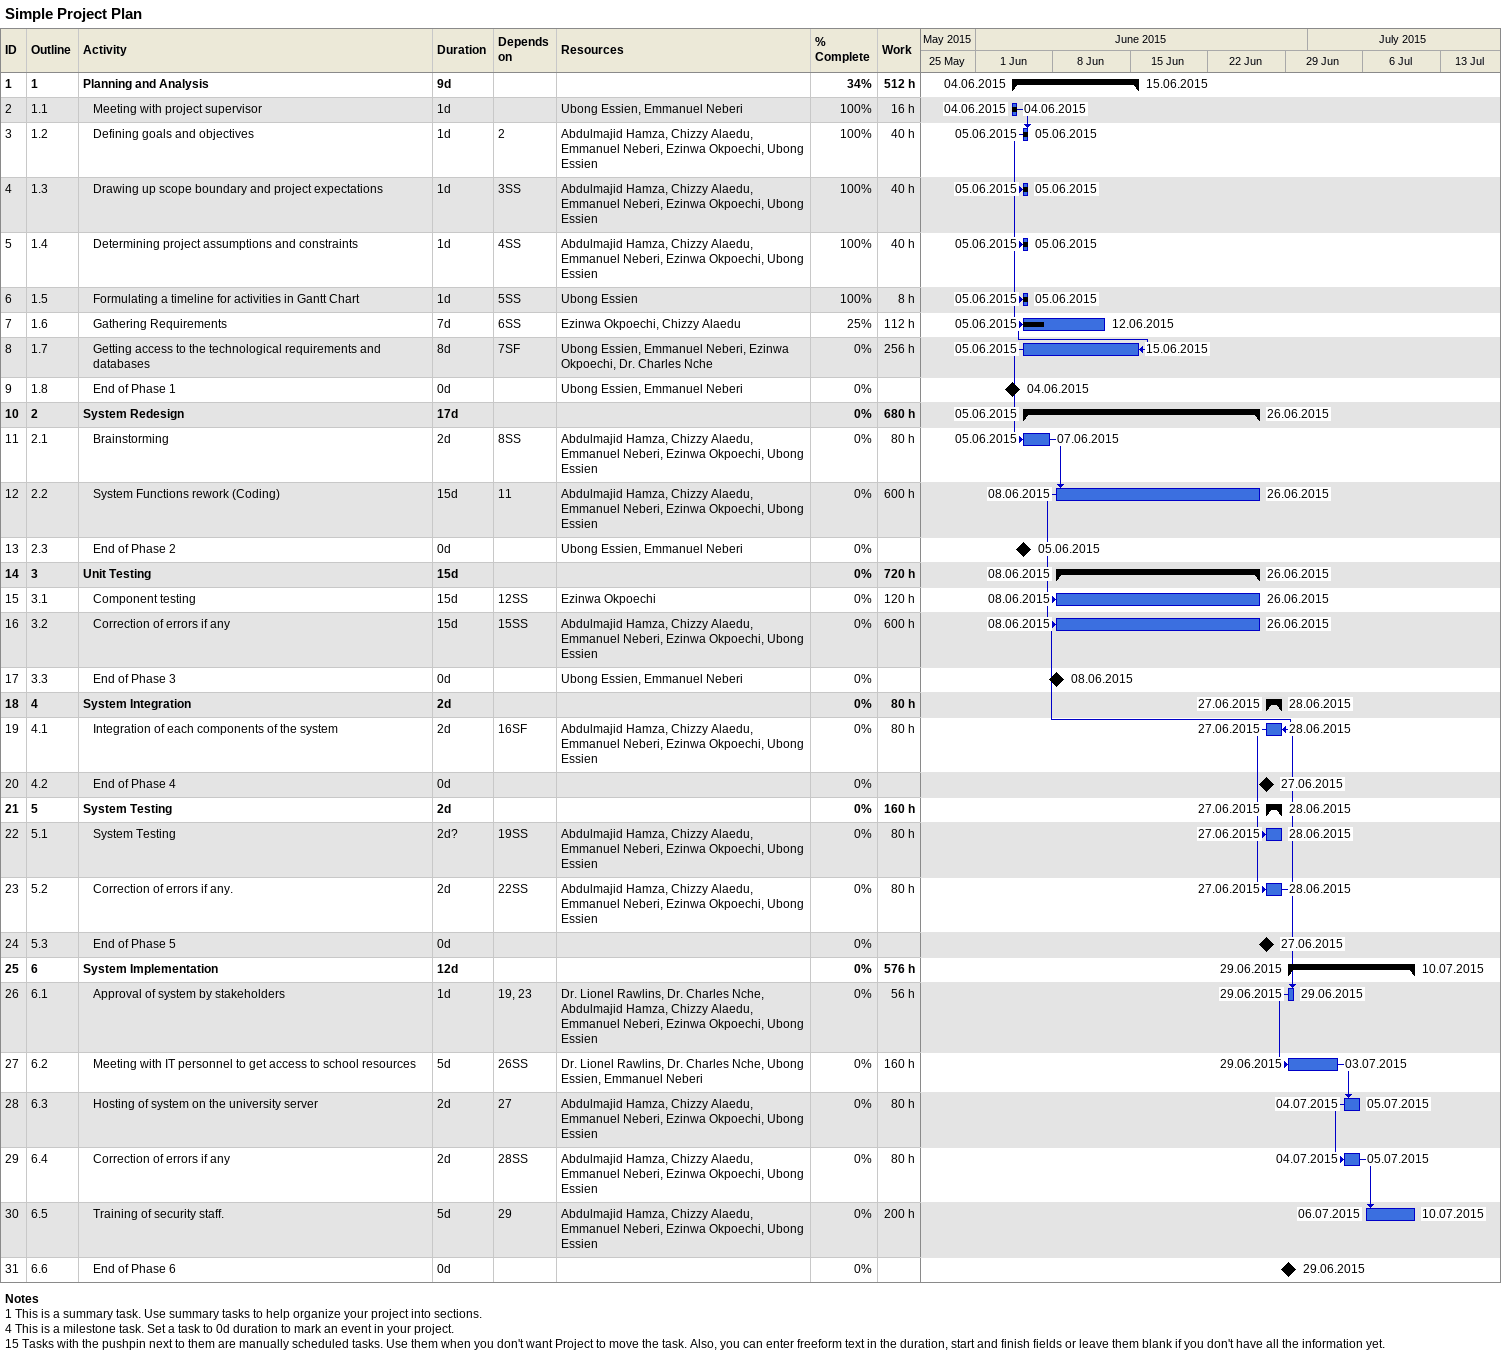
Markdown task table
Simple Project Plan

| ID | WBS | Task | Duration | Start | Finish | Predecessors | Resources | % complete | Work (h) |
|---|---|---|---|---|---|---|---|---|---|
| 1 | 1 | **Planning and Analysis** | 9d | 2015-06-04 | 2015-06-15 |  |  | 34 | 512 |
| 2 | 1.1 | Meeting with project supervisor | 1d | 2015-06-04 | 2015-06-04 |  | Ubong Essien, Emmanuel Neberi | 100 | 16 |
| 3 | 1.2 | Defining goals and objectives | 1d | 2015-06-05 | 2015-06-05 | 2 | Abdulmajid Hamza, Chizzy Alaedu, Emmanuel Neberi, Ezinwa Okpoechi, Ubong Essien | 100 | 40 |
| 4 | 1.3 | Drawing up scope boundary and project expectations | 1d | 2015-06-05 | 2015-06-05 | 3SS | Abdulmajid Hamza, Chizzy Alaedu, Emmanuel Neberi, Ezinwa Okpoechi, Ubong Essien | 100 | 40 |
| 5 | 1.4 | Determining project assumptions and constraints | 1d | 2015-06-05 | 2015-06-05 | 4SS | Abdulmajid Hamza, Chizzy Alaedu, Emmanuel Neberi, Ezinwa Okpoechi, Ubong Essien | 100 | 40 |
| 6 | 1.5 | Formulating a timeline for activities in Gantt Chart | 1d | 2015-06-05 | 2015-06-05 | 5SS | Ubong Essien | 100 | 8 |
| 7 | 1.6 | Gathering Requirements | 7d | 2015-06-05 | 2015-06-12 | 6SS | Ezinwa Okpoechi, Chizzy Alaedu | 25 | 112 |
| 8 | 1.7 | Getting access to the technological requirements and databases | 8d | 2015-06-05 | 2015-06-15 | 7SF | Ubong Essien, Emmanuel Neberi, Ezinwa Okpoechi, Dr. Charles Nche | 0 | 256 |
| 9 | 1.8 | End of Phase 1 | 0d | 2015-06-04 | 2015-06-04 |  | Ubong Essien, Emmanuel Neberi | 0 |  |
| 10 | 2 | **System Redesign** | 17d | 2015-06-05 | 2015-06-26 |  |  | 0 | 680 |
| 11 | 2.1 | Brainstorming | 2d | 2015-06-05 | 2015-06-07 | 8SS | Abdulmajid Hamza, Chizzy Alaedu, Emmanuel Neberi, Ezinwa Okpoechi, Ubong Essien | 0 | 80 |
| 12 | 2.2 | System Functions rework (Coding) | 15d | 2015-06-08 | 2015-06-26 | 11 | Abdulmajid Hamza, Chizzy Alaedu, Emmanuel Neberi, Ezinwa Okpoechi, Ubong Essien | 0 | 600 |
| 13 | 2.3 | End of Phase 2 | 0d | 2015-06-05 | 2015-06-05 |  | Ubong Essien, Emmanuel Neberi | 0 |  |
| 14 | 3 | **Unit Testing** | 15d | 2015-06-08 | 2015-06-26 |  |  | 0 | 720 |
| 15 | 3.1 | Component testing | 15d | 2015-06-08 | 2015-06-26 | 12SS | Ezinwa Okpoechi | 0 | 120 |
| 16 | 3.2 | Correction of errors if any | 15d | 2015-06-08 | 2015-06-26 | 15SS | Abdulmajid Hamza, Chizzy Alaedu, Emmanuel Neberi, Ezinwa Okpoechi, Ubong Essien | 0 | 600 |
| 17 | 3.3 | End of Phase 3 | 0d | 2015-06-08 | 2015-06-08 |  | Ubong Essien, Emmanuel Neberi | 0 |  |
| 18 | 4 | **System Integration** | 2d | 2015-06-27 | 2015-06-28 |  |  | 0 | 80 |
| 19 | 4.1 | Integration of each components of the system | 2d | 2015-06-27 | 2015-06-28 | 16SF | Abdulmajid Hamza, Chizzy Alaedu, Emmanuel Neberi, Ezinwa Okpoechi, Ubong Essien | 0 | 80 |
| 20 | 4.2 | End of Phase 4 | 0d | 2015-06-27 | 2015-06-27 |  |  | 0 |  |
| 21 | 5 | **System Testing** | 2d | 2015-06-27 | 2015-06-28 |  |  | 0 | 160 |
| 22 | 5.1 | System Testing | 2d? | 2015-06-27 | 2015-06-28 | 19SS | Abdulmajid Hamza, Chizzy Alaedu, Emmanuel Neberi, Ezinwa Okpoechi, Ubong Essien | 0 | 80 |
| 23 | 5.2 | Correction of errors if any. | 2d | 2015-06-27 | 2015-06-28 | 22SS | Abdulmajid Hamza, Chizzy Alaedu, Emmanuel Neberi, Ezinwa Okpoechi, Ubong Essien | 0 | 80 |
| 24 | 5.3 | End of Phase 5 | 0d | 2015-06-27 | 2015-06-27 |  |  | 0 |  |
| 25 | 6 | **System Implementation** | 12d | 2015-06-29 | 2015-07-10 |  |  | 0 | 576 |
| 26 | 6.1 | Approval of system by stakeholders | 1d | 2015-06-29 | 2015-06-29 | 19, 23 | Dr. Lionel Rawlins, Dr. Charles Nche, Abdulmajid Hamza, Chizzy Alaedu, Emmanuel Neberi, Ezinwa Okpoechi, Ubong Essien | 0 | 56 |
| 27 | 6.2 | Meeting with IT personnel to get access to school resources | 5d | 2015-06-29 | 2015-07-03 | 26SS | Dr. Lionel Rawlins, Dr. Charles Nche, Ubong Essien, Emmanuel Neberi | 0 | 160 |
| 28 | 6.3 | Hosting of system on the university server | 2d | 2015-07-04 | 2015-07-05 | 27 | Abdulmajid Hamza, Chizzy Alaedu, Emmanuel Neberi, Ezinwa Okpoechi, Ubong Essien | 0 | 80 |
| 29 | 6.4 | Correction of errors if any | 2d | 2015-07-04 | 2015-07-05 | 28SS | Abdulmajid Hamza, Chizzy Alaedu, Emmanuel Neberi, Ezinwa Okpoechi, Ubong Essien | 0 | 80 |
| 30 | 6.5 | Training of security staff. | 5d | 2015-07-06 | 2015-07-10 | 29 | Abdulmajid Hamza, Chizzy Alaedu, Emmanuel Neberi, Ezinwa Okpoechi, Ubong Essien | 0 | 200 |
| 31 | 6.6 | End of Phase 6 | 0d | 2015-06-29 | 2015-06-29 |  |  | 0 |  |

Notes
- 1: This is a summary task. Use summary tasks to help organize your project into sections.
- 4: This is a milestone task. Set a task to 0d duration to mark an event in your project.
- 15: Tasks with the pushpin next to them are manually scheduled tasks. Use them when you don't want Project to move the task. Also, you can enter freeform text in the duration, start and finish fields or leave them blank if you don't have all the information yet.
